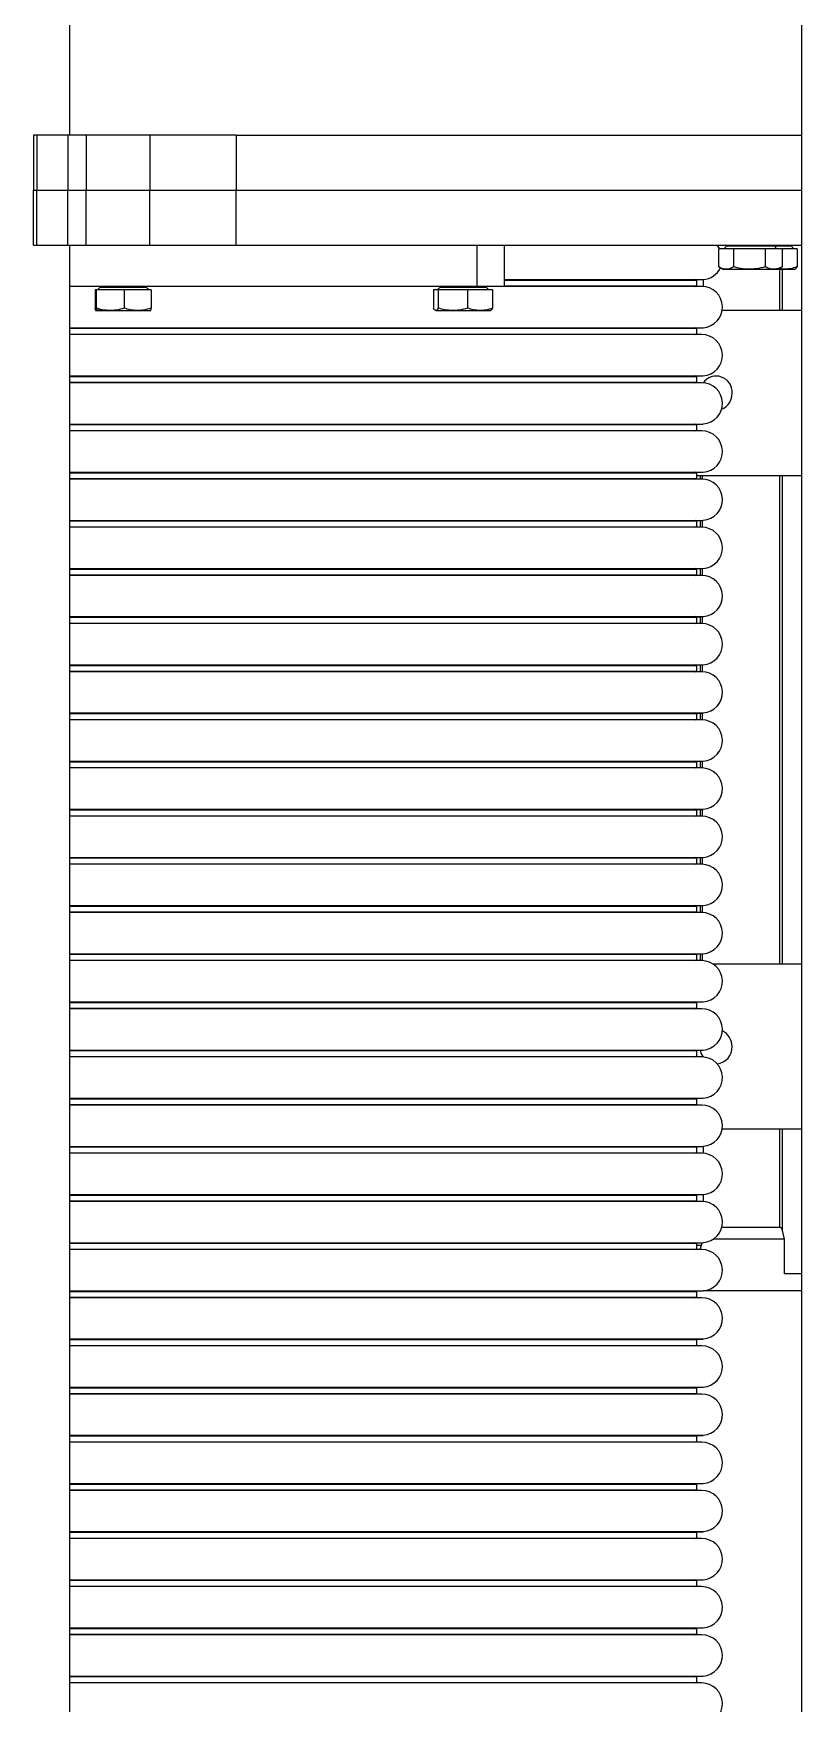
# Model space of a CAD drawing. Header units: centimetres. Extents: x 470464 to 524273, y 49611 to 59074.
# Drawn here: x 490468.01 to 490479.18, y 55496.68 to 55520.96 of the extents above; entities that cross this region are included whole.
import ezdxf

# ---------------------------------------------------------------- set-up
doc = ezdxf.new("R2010")
doc.units = ezdxf.units.CM
doc.header["$MEASUREMENT"] = 0
doc.layers.add('vinç', color=7, linetype='Continuous')

# ---------------------------------------------------------------- blocks, each defined once
blk = doc.blocks.new('JKKÖGÖ')
at = {"color": 2, "linetype": 'Continuous', "lineweight": 25}
for p, q in [((-34271.48, 51821.35), (-33932.98, 51821.35)), ((-34224.48, 51739.15), (-34224.48, 51821.35)), ((-34216.48, 51739.15), (-34216.48, 51821.35)), ((-34208.48, 51739.15), (-34208.48, 51821.35)), ((-34208.38, 51819.84), (-34208.48, 51819.84)), ((-34207.98, 51820.24), (-34208.38, 51819.84)), ((-34208.38, 51817.37), (-34208.38, 51819.84)), ((-34207.98, 51820.69), (-34205.34, 51820.69)), ((-34207.98, 51820.69), (-34207.98, 51818.53)), ((-34204.98, 51818.89), (-34204.98, 51820.38)), ((-34198.98, 51821.35), (-34198.98, 51809.81)), ((-34174.98, 51821.35), (-34174.98, 51806.15)), ((-34103.98, 51821.35), (-34103.98, 51808.51)), ((-34079.98, 51821.35), (-34079.98, 51809.81)), ((-34058.98, 51821.35), (-34058.98, 51818.89)), ((-34056.48, 51821.35), (-34056.48, 51807.05)), ((-34208.38, 51817.37), (-34208.48, 51817.37)), ((-34207.98, 51817.77), (-34208.38, 51817.37)), ((-34208.38, 51810.47), (-34208.38, 51817.37)), ((-34207.98, 51818.53), (-34205.34, 51818.53)), ((-34207.98, 51818.53), (-34207.98, 51816.08)), ((-34205.29, 51818.42), (-34205.34, 51818.53)), ((-34204.98, 51817.92), (-34205.29, 51818.44)), ((-34204.98, 51818.89), (-34205.08, 51818.07)), ((-34204.98, 51817.92), (-34204.98, 51818.89)), ((-34198.98, 51818.57), (-34204.98, 51818.57)), ((-34198.98, 51818.17), (-34204.98, 51818.17)), ((-34204.98, 51817.3), (-34204.98, 51817.92)), ((-34204.98, 51813.77), (-34204.98, 51817.3)), ((-34103.98, 51818.57), (-34174.98, 51818.57)), ((-34103.98, 51818.17), (-34174.98, 51818.17)), ((-34065.28, 51818.57), (-34079.98, 51818.57)), ((-34065.72, 51818.17), (-34079.98, 51818.17)), ((-34065.72, 51818.17), (-34065.72, 51809.75)), ((-34063.98, 51818.89), (-34065.28, 51818.57)), ((-34058.98, 51818.89), (-34063.98, 51818.89)), ((-34063.98, 51818.89), (-34063.98, 51808.5)), ((-34207.98, 51816.08), (-34207.98, 51811.46)), ((-34207.98, 51816.08), (-34205.34, 51816.08)), ((-34204.98, 51810.38), (-34204.98, 51813.77)), ((-34208.48, 51810.47), (-34208.38, 51810.47)), ((-34208.38, 51810.47), (-34207.98, 51810.07)), ((-34207.98, 51811.46), (-34205.34, 51811.46)), ((-34207.98, 51811.46), (-34207.98, 51809.3)), ((-34205.29, 51809.39), (-34204.98, 51809.92)), ((-34204.98, 51809.92), (-34204.98, 51810.38)), ((-34207.98, 51809.45), (-34208.48, 51809.09)), ((-34207.98, 51809.3), (-34205.34, 51809.3)), ((-34202.48, 51807.08), (-34203.5, 51807.08)), ((-34203.48, 51807.05), (-34203.49, 51807.05)), ((-34203.49, 51778.16), (-34203.49, 51807.05)), ((-34203.41, 51806.15), (-34203.49, 51805.91)), ((-34203.48, 51778.16), (-34203.48, 51807.05)), ((-34202.56, 51806.15), (-34203.41, 51806.15)), ((-34203.41, 51778.16), (-34203.41, 51806.15)), ((-34202.49, 51805.94), (-34202.56, 51806.15)), ((-34202.56, 51778.16), (-34202.56, 51806.15)), ((-34202.49, 51806.85), (-34202.49, 51778.16)), ((-34196.48, 51807.05), (-34196.49, 51807.05)), ((-34196.49, 51715.01), (-34196.49, 51807.05)), ((-34196.41, 51806.15), (-34196.49, 51805.91)), ((-34196.48, 51715.01), (-34196.48, 51807.05)), ((-34195.56, 51806.15), (-34196.41, 51806.15)), ((-34196.41, 51746.85), (-34196.41, 51806.15)), ((-34195.49, 51805.94), (-34195.56, 51806.15)), ((-34195.56, 51746.85), (-34195.56, 51806.15)), ((-34195.49, 51806.85), (-34195.49, 51715.01)), ((-34189.48, 51807.05), (-34189.49, 51807.05)), ((-34189.49, 51715.01), (-34189.49, 51807.05)), ((-34189.41, 51806.15), (-34189.49, 51805.91)), ((-34189.48, 51715.01), (-34189.48, 51807.05)), ((-34188.56, 51806.15), (-34189.41, 51806.15)), ((-34189.41, 51746.85), (-34189.41, 51806.15)), ((-34188.49, 51805.94), (-34188.56, 51806.15)), ((-34188.56, 51746.85), (-34188.56, 51806.15)), ((-34188.49, 51806.85), (-34188.49, 51715.01)), ((-34182.48, 51807.05), (-34182.49, 51807.05)), ((-34182.49, 51715.01), (-34182.49, 51807.05)), ((-34182.48, 51715.01), (-34182.48, 51807.05)), ((-34182.41, 51806.15), (-34182.48, 51805.94)), ((-34181.56, 51806.15), (-34182.41, 51806.15)), ((-34182.41, 51746.85), (-34182.41, 51806.15)), ((-34181.49, 51805.94), (-34181.56, 51806.15)), ((-34181.56, 51746.85), (-34181.56, 51806.15)), ((-34181.49, 51806.85), (-34181.49, 51715.01)), ((-34175.48, 51807.05), (-34175.49, 51807.05)), ((-34175.49, 51715.01), (-34175.49, 51807.05)), ((-34175.41, 51806.15), (-34175.49, 51805.91)), ((-34175.48, 51715.01), (-34175.48, 51807.05)), ((-34174.56, 51806.15), (-34175.41, 51806.15)), ((-34175.41, 51746.85), (-34175.41, 51806.15)), ((-34174.49, 51806.96), (-34174.98, 51806.96)), ((-34174.98, 51806.63), (-34174.49, 51806.63)), ((-34174.49, 51805.94), (-34174.56, 51806.15)), ((-34174.56, 51746.85), (-34174.56, 51806.15)), ((-34174.49, 51806.85), (-34174.49, 51715.01)), ((-34168.48, 51807.05), (-34168.49, 51807.05)), ((-34168.49, 51715.01), (-34168.49, 51807.05)), ((-34168.41, 51806.15), (-34168.49, 51805.91)), ((-34168.48, 51715.01), (-34168.48, 51807.05)), ((-34167.49, 51806.96), (-34168.48, 51806.96)), ((-34168.48, 51806.63), (-34167.49, 51806.63)), ((-34167.56, 51806.15), (-34168.41, 51806.15)), ((-34168.41, 51746.85), (-34168.41, 51806.15)), ((-34167.49, 51805.94), (-34167.56, 51806.15)), ((-34167.56, 51746.85), (-34167.56, 51806.15)), ((-34167.49, 51806.85), (-34167.49, 51715.01)), ((-34161.48, 51807.05), (-34161.49, 51807.05)), ((-34161.49, 51715.01), (-34161.49, 51807.05)), ((-34161.41, 51806.15), (-34161.49, 51805.91)), ((-34161.48, 51715.01), (-34161.48, 51807.05)), ((-34160.49, 51806.96), (-34161.48, 51806.96)), ((-34161.48, 51806.63), (-34160.49, 51806.63)), ((-34160.56, 51806.15), (-34161.41, 51806.15)), ((-34161.41, 51746.85), (-34161.41, 51806.15)), ((-34160.49, 51805.94), (-34160.56, 51806.15)), ((-34160.56, 51746.85), (-34160.56, 51806.15)), ((-34160.49, 51806.85), (-34160.49, 51715.01)), ((-34154.48, 51807.05), (-34154.49, 51807.05)), ((-34154.49, 51715.01), (-34154.49, 51807.05)), ((-34154.41, 51806.15), (-34154.49, 51805.91)), ((-34154.48, 51715.01), (-34154.48, 51807.05)), ((-34153.49, 51806.96), (-34154.48, 51806.96)), ((-34154.48, 51806.63), (-34153.49, 51806.63)), ((-34153.56, 51806.15), (-34154.41, 51806.15)), ((-34154.41, 51746.85), (-34154.41, 51806.15)), ((-34153.49, 51805.94), (-34153.56, 51806.15)), ((-34153.56, 51746.85), (-34153.56, 51806.15)), ((-34153.49, 51806.85), (-34153.49, 51715.01)), ((-34147.48, 51807.05), (-34147.49, 51807.05)), ((-34147.49, 51715.01), (-34147.49, 51807.05)), ((-34147.41, 51806.15), (-34147.49, 51805.91)), ((-34147.48, 51715.01), (-34147.48, 51807.05)), ((-34146.49, 51806.96), (-34147.48, 51806.96)), ((-34147.48, 51806.63), (-34146.49, 51806.63)), ((-34146.56, 51806.15), (-34147.41, 51806.15)), ((-34147.41, 51746.85), (-34147.41, 51806.15)), ((-34146.49, 51805.94), (-34146.56, 51806.15)), ((-34146.56, 51746.85), (-34146.56, 51806.15)), ((-34146.49, 51806.85), (-34146.49, 51715.01)), ((-34140.48, 51807.05), (-34140.49, 51807.05)), ((-34140.49, 51715.01), (-34140.49, 51807.05)), ((-34140.41, 51806.15), (-34140.49, 51805.91)), ((-34140.48, 51715.01), (-34140.48, 51807.05)), ((-34139.49, 51806.96), (-34140.48, 51806.96)), ((-34140.48, 51806.63), (-34139.49, 51806.63)), ((-34139.56, 51806.15), (-34140.41, 51806.15)), ((-34140.41, 51746.85), (-34140.41, 51806.15)), ((-34139.49, 51805.94), (-34139.56, 51806.15)), ((-34139.56, 51746.85), (-34139.56, 51806.15)), ((-34139.49, 51806.85), (-34139.49, 51715.01)), ((-34133.48, 51807.05), (-34133.49, 51807.05)), ((-34133.49, 51715.01), (-34133.49, 51807.05)), ((-34133.41, 51806.15), (-34133.49, 51805.91)), ((-34133.48, 51715.01), (-34133.48, 51807.05)), ((-34132.49, 51806.96), (-34133.48, 51806.96)), ((-34133.48, 51806.63), (-34132.49, 51806.63)), ((-34132.56, 51806.15), (-34133.41, 51806.15)), ((-34133.41, 51746.85), (-34133.41, 51806.15)), ((-34132.49, 51805.94), (-34132.56, 51806.15)), ((-34132.56, 51746.85), (-34132.56, 51806.15)), ((-34132.49, 51806.85), (-34132.49, 51715.01)), ((-34126.48, 51807.05), (-34126.49, 51807.05)), ((-34126.49, 51715.01), (-34126.49, 51807.05)), ((-34126.41, 51806.15), (-34126.49, 51805.91)), ((-34126.48, 51715.01), (-34126.48, 51807.05)), ((-34125.49, 51806.96), (-34126.48, 51806.96)), ((-34126.48, 51806.63), (-34125.49, 51806.63)), ((-34125.56, 51806.15), (-34126.41, 51806.15)), ((-34126.41, 51746.85), (-34126.41, 51806.15)), ((-34125.49, 51805.94), (-34125.56, 51806.15)), ((-34125.56, 51746.85), (-34125.56, 51806.15)), ((-34125.49, 51806.85), (-34125.49, 51715.01)), ((-34119.48, 51807.05), (-34119.49, 51807.05)), ((-34119.49, 51715.01), (-34119.49, 51807.05)), ((-34119.41, 51806.15), (-34119.49, 51805.91)), ((-34119.48, 51715.01), (-34119.48, 51807.05)), ((-34118.49, 51806.96), (-34119.48, 51806.96)), ((-34119.48, 51806.63), (-34118.49, 51806.63)), ((-34118.56, 51806.15), (-34119.41, 51806.15)), ((-34119.41, 51746.85), (-34119.41, 51806.15)), ((-34118.49, 51805.94), (-34118.56, 51806.15)), ((-34118.56, 51746.85), (-34118.56, 51806.15)), ((-34118.49, 51806.85), (-34118.49, 51715.01)), ((-34112.48, 51807.05), (-34112.49, 51807.05)), ((-34112.49, 51715.01), (-34112.49, 51807.05)), ((-34112.41, 51806.15), (-34112.49, 51805.91)), ((-34112.48, 51715.01), (-34112.48, 51807.05)), ((-34111.49, 51806.96), (-34112.48, 51806.96)), ((-34112.48, 51806.63), (-34111.49, 51806.63)), ((-34111.56, 51806.15), (-34112.41, 51806.15)), ((-34112.41, 51746.85), (-34112.41, 51806.15)), ((-34111.49, 51805.94), (-34111.56, 51806.15)), ((-34111.56, 51746.85), (-34111.56, 51806.15)), ((-34111.49, 51806.85), (-34111.49, 51715.01)), ((-34105.48, 51807.05), (-34105.49, 51807.05)), ((-34105.49, 51715.01), (-34105.49, 51807.05)), ((-34105.41, 51806.15), (-34105.49, 51805.91)), ((-34105.48, 51715.01), (-34105.48, 51807.05)), ((-34104.49, 51806.96), (-34105.48, 51806.96)), ((-34105.48, 51806.63), (-34104.49, 51806.63)), ((-34104.56, 51806.15), (-34105.41, 51806.15)), ((-34105.41, 51746.85), (-34105.41, 51806.15)), ((-34104.49, 51805.94), (-34104.56, 51806.15)), ((-34104.56, 51746.85), (-34104.56, 51806.15)), ((-34104.49, 51806.85), (-34104.49, 51715.01)), ((-34098.48, 51807.05), (-34098.49, 51807.05)), ((-34098.49, 51715.01), (-34098.49, 51807.05)), ((-34098.48, 51715.01), (-34098.48, 51807.05)), ((-34098.41, 51806.15), (-34098.48, 51805.94)), ((-34097.56, 51806.15), (-34098.41, 51806.15)), ((-34098.41, 51746.85), (-34098.41, 51806.15)), ((-34097.49, 51805.94), (-34097.56, 51806.15)), ((-34097.56, 51746.85), (-34097.56, 51806.15)), ((-34097.49, 51806.85), (-34097.49, 51715.01)), ((-34091.48, 51807.05), (-34091.49, 51807.05)), ((-34091.49, 51715.01), (-34091.49, 51807.05)), ((-34091.48, 51715.01), (-34091.48, 51807.05)), ((-34091.41, 51806.15), (-34091.48, 51805.94)), ((-34090.56, 51806.15), (-34091.41, 51806.15)), ((-34091.41, 51746.85), (-34091.41, 51806.15)), ((-34090.49, 51805.94), (-34090.56, 51806.15)), ((-34090.56, 51746.85), (-34090.56, 51806.15)), ((-34090.49, 51806.85), (-34090.49, 51715.01)), ((-34084.48, 51807.05), (-34084.49, 51807.05)), ((-34084.49, 51715.01), (-34084.49, 51807.05)), ((-34084.41, 51806.15), (-34084.49, 51805.91)), ((-34084.48, 51715.01), (-34084.48, 51807.05)), ((-34083.56, 51806.15), (-34084.41, 51806.15)), ((-34084.41, 51746.85), (-34084.41, 51806.15)), ((-34083.49, 51805.94), (-34083.56, 51806.15)), ((-34083.56, 51746.85), (-34083.56, 51806.15)), ((-34083.49, 51806.85), (-34083.49, 51715.01)), ((-34076.48, 51807.08), (-34077.5, 51807.08)), ((-34077.48, 51807.05), (-34077.49, 51807.05)), ((-34077.49, 51715.01), (-34077.49, 51807.05)), ((-34077.41, 51806.15), (-34077.49, 51805.91)), ((-34077.48, 51715.01), (-34077.48, 51807.05)), ((-34076.56, 51806.15), (-34077.41, 51806.15)), ((-34077.41, 51746.85), (-34077.41, 51806.15)), ((-34076.49, 51805.94), (-34076.56, 51806.15)), ((-34076.56, 51746.85), (-34076.56, 51806.15)), ((-34076.49, 51806.85), (-34076.49, 51715.01)), ((-34069.48, 51807.08), (-34070.5, 51807.08)), ((-34070.48, 51807.05), (-34070.49, 51807.05)), ((-34070.49, 51715.01), (-34070.49, 51807.05)), ((-34070.41, 51806.15), (-34070.49, 51805.91)), ((-34070.48, 51715.01), (-34070.48, 51807.05)), ((-34069.56, 51806.15), (-34070.41, 51806.15)), ((-34070.41, 51746.85), (-34070.41, 51806.15)), ((-34069.49, 51805.94), (-34069.56, 51806.15)), ((-34069.56, 51746.85), (-34069.56, 51806.15)), ((-34069.49, 51806.85), (-34069.49, 51715.01)), ((-34063.48, 51807.05), (-34063.49, 51807.05)), ((-34063.49, 51715.01), (-34063.49, 51807.05)), ((-34063.41, 51806.15), (-34063.49, 51805.91)), ((-34063.48, 51715.01), (-34063.48, 51807.05)), ((-34062.56, 51806.15), (-34063.41, 51806.15)), ((-34063.41, 51746.85), (-34063.41, 51806.15)), ((-34062.49, 51806.62), (-34063.11, 51806.81)), ((-34063.11, 51806.15), (-34063.11, 51806.81)), ((-34062.49, 51805.94), (-34062.56, 51806.15)), ((-34062.56, 51746.85), (-34062.56, 51806.15)), ((-34062.49, 51806.85), (-34062.49, 51715.01)), ((-34056.48, 51807.05), (-34056.49, 51807.05)), ((-34056.49, 51715.01), (-34056.49, 51807.05)), ((-34056.41, 51806.15), (-34056.49, 51805.91)), ((-34056.48, 51715.01), (-34056.48, 51807.05)), ((-34055.56, 51806.15), (-34056.41, 51806.15)), ((-34056.41, 51746.85), (-34056.41, 51806.15)), ((-34055.49, 51805.94), (-34055.56, 51806.15)), ((-34055.56, 51746.85), (-34055.56, 51806.15)), ((-34055.49, 51806.85), (-34055.49, 51715.01)), ((-34049.48, 51807.05), (-34049.49, 51807.05)), ((-34049.49, 51715.01), (-34049.49, 51807.05)), ((-34049.48, 51715.01), (-34049.48, 51807.05)), ((-34049.41, 51806.15), (-34049.48, 51805.94)), ((-34048.56, 51806.15), (-34049.41, 51806.15)), ((-34049.41, 51746.85), (-34049.41, 51806.15)), ((-34048.49, 51805.94), (-34048.56, 51806.15)), ((-34048.56, 51746.85), (-34048.56, 51806.15)), ((-34048.49, 51806.85), (-34048.49, 51715.01)), ((-34042.48, 51807.05), (-34042.49, 51807.05)), ((-34042.49, 51715.01), (-34042.49, 51807.05)), ((-34042.48, 51715.01), (-34042.48, 51807.05)), ((-34042.41, 51806.15), (-34042.48, 51805.94)), ((-34041.56, 51806.15), (-34042.41, 51806.15)), ((-34042.41, 51746.85), (-34042.41, 51806.15)), ((-34041.49, 51805.94), (-34041.56, 51806.15)), ((-34041.56, 51746.85), (-34041.56, 51806.15)), ((-34041.49, 51806.85), (-34041.49, 51715.01)), ((-34035.48, 51807.05), (-34035.49, 51807.05)), ((-34035.49, 51715.01), (-34035.49, 51807.05)), ((-34035.48, 51715.01), (-34035.48, 51807.05)), ((-34035.41, 51806.15), (-34035.48, 51805.94)), ((-34034.56, 51806.15), (-34035.41, 51806.15)), ((-34035.41, 51746.85), (-34035.41, 51806.15)), ((-34034.49, 51805.94), (-34034.56, 51806.15)), ((-34034.56, 51746.85), (-34034.56, 51806.15)), ((-34034.49, 51806.85), (-34034.49, 51715.01)), ((-34028.48, 51807.05), (-34028.49, 51807.05)), ((-34028.49, 51715.01), (-34028.49, 51807.05)), ((-34028.48, 51715.01), (-34028.48, 51807.05)), ((-34028.41, 51806.15), (-34028.48, 51805.94)), ((-34027.56, 51806.15), (-34028.41, 51806.15)), ((-34028.41, 51746.85), (-34028.41, 51806.15)), ((-34027.49, 51805.94), (-34027.56, 51806.15)), ((-34027.56, 51746.85), (-34027.56, 51806.15)), ((-34027.49, 51806.85), (-34027.49, 51715.01)), ((-34021.48, 51807.05), (-34021.49, 51807.05)), ((-34021.49, 51715.01), (-34021.49, 51807.05)), ((-34021.48, 51715.01), (-34021.48, 51807.05)), ((-34021.41, 51806.15), (-34021.48, 51805.94)), ((-34020.56, 51806.15), (-34021.41, 51806.15)), ((-34021.41, 51746.85), (-34021.41, 51806.15)), ((-34020.49, 51805.94), (-34020.56, 51806.15)), ((-34020.56, 51746.85), (-34020.56, 51806.15)), ((-34020.49, 51806.85), (-34020.49, 51715.01)), ((-34014.48, 51807.05), (-34014.49, 51807.05)), ((-34014.49, 51715.01), (-34014.49, 51807.05)), ((-34014.48, 51715.01), (-34014.48, 51807.05)), ((-34014.41, 51806.15), (-34014.48, 51805.94)), ((-34013.56, 51806.15), (-34014.41, 51806.15)), ((-34014.41, 51746.85), (-34014.41, 51806.15)), ((-34013.49, 51805.94), (-34013.56, 51806.15)), ((-34013.56, 51746.85), (-34013.56, 51806.15)), ((-34013.49, 51806.85), (-34013.49, 51715.01)), ((-34007.48, 51807.05), (-34007.49, 51807.05)), ((-34007.49, 51715.01), (-34007.49, 51807.05)), ((-34007.48, 51715.01), (-34007.48, 51807.05)), ((-34007.41, 51806.15), (-34007.48, 51805.94)), ((-34006.56, 51806.15), (-34007.41, 51806.15)), ((-34007.41, 51746.85), (-34007.41, 51806.15)), ((-34006.49, 51805.94), (-34006.56, 51806.15)), ((-34006.56, 51746.85), (-34006.56, 51806.15)), ((-34006.49, 51806.85), (-34006.49, 51715.01)), ((-34000.48, 51807.05), (-34000.49, 51807.05)), ((-34000.49, 51715.01), (-34000.49, 51807.05)), ((-34000.48, 51715.01), (-34000.48, 51807.05)), ((-34000.41, 51806.15), (-34000.48, 51805.94)), ((-33999.56, 51806.15), (-34000.41, 51806.15)), ((-34000.41, 51746.85), (-34000.41, 51806.15)), ((-33999.49, 51805.94), (-33999.56, 51806.15)), ((-33999.56, 51746.85), (-33999.56, 51806.15)), ((-33999.49, 51806.85), (-33999.49, 51715.01)), ((-34202.48, 51778.16), (-34208.48, 51778.16)), ((-34202.48, 51778.16), (-34202.48, 51774.21)), ((-34201.98, 51775.91), (-34202.38, 51775.51)), ((-34201.98, 51776.45), (-34199.34, 51776.45)), ((-34201.98, 51776.45), (-34201.98, 51772.82)), ((-34198.98, 51774.64), (-34198.98, 51776.16)), ((-34202.48, 51774.21), (-34208.48, 51774.21)), ((-34202.38, 51775.51), (-34202.48, 51775.51)), ((-34202.48, 51774.21), (-34202.48, 51715.01)), ((-34202.38, 51768.81), (-34202.38, 51775.51)), ((-34198.98, 51770.68), (-34198.98, 51774.64)), ((-34201.98, 51772.82), (-34201.98, 51768.53)), ((-34201.98, 51772.82), (-34199.34, 51772.82)), ((-34202.48, 51768.81), (-34202.38, 51768.81)), ((-34202.38, 51768.81), (-34201.98, 51768.41)), ((-34201.98, 51768.53), (-34199.34, 51768.53)), ((-34201.98, 51768.53), (-34201.98, 51767.87)), ((-34198.98, 51768.2), (-34198.98, 51770.68)), ((-34201.98, 51767.87), (-34199.34, 51767.87)), ((-34196.41, 51715.01), (-34196.41, 51746.85)), ((-34195.56, 51715.01), (-34195.56, 51746.85)), ((-34189.41, 51715.01), (-34189.41, 51746.85)), ((-34188.56, 51715.01), (-34188.56, 51746.85)), ((-34182.41, 51715.01), (-34182.41, 51746.85)), ((-34181.56, 51715.01), (-34181.56, 51746.85)), ((-34175.41, 51715.01), (-34175.41, 51746.85)), ((-34174.56, 51715.01), (-34174.56, 51746.85)), ((-34168.41, 51715.01), (-34168.41, 51746.85)), ((-34167.56, 51715.01), (-34167.56, 51746.85)), ((-34161.41, 51715.01), (-34161.41, 51746.85)), ((-34160.56, 51715.01), (-34160.56, 51746.85)), ((-34154.41, 51715.01), (-34154.41, 51746.85)), ((-34153.56, 51715.01), (-34153.56, 51746.85)), ((-34147.41, 51715.01), (-34147.41, 51746.85)), ((-34146.56, 51715.01), (-34146.56, 51746.85)), ((-34140.41, 51715.01), (-34140.41, 51746.85)), ((-34139.56, 51715.01), (-34139.56, 51746.85)), ((-34133.41, 51715.01), (-34133.41, 51746.85)), ((-34132.56, 51715.01), (-34132.56, 51746.85)), ((-34126.41, 51715.01), (-34126.41, 51746.85)), ((-34125.56, 51715.01), (-34125.56, 51746.85)), ((-34119.41, 51715.01), (-34119.41, 51746.85)), ((-34118.56, 51715.01), (-34118.56, 51746.85)), ((-34112.41, 51715.01), (-34112.41, 51746.85)), ((-34111.56, 51715.01), (-34111.56, 51746.85)), ((-34105.41, 51715.01), (-34105.41, 51746.85)), ((-34104.56, 51715.01), (-34104.56, 51746.85)), ((-34098.41, 51715.01), (-34098.41, 51746.85)), ((-34097.56, 51715.01), (-34097.56, 51746.85)), ((-34091.41, 51715.01), (-34091.41, 51746.85)), ((-34090.56, 51715.01), (-34090.56, 51746.85)), ((-34084.41, 51715.01), (-34084.41, 51746.85)), ((-34083.56, 51715.01), (-34083.56, 51746.85)), ((-34077.41, 51715.01), (-34077.41, 51746.85)), ((-34076.56, 51715.01), (-34076.56, 51746.85)), ((-34070.41, 51715.01), (-34070.41, 51746.85)), ((-34069.56, 51715.01), (-34069.56, 51746.85)), ((-34063.41, 51715.01), (-34063.41, 51746.85)), ((-34062.56, 51715.01), (-34062.56, 51746.85)), ((-34056.41, 51715.01), (-34056.41, 51746.85)), ((-34055.56, 51715.01), (-34055.56, 51746.85)), ((-34049.41, 51715.01), (-34049.41, 51746.85)), ((-34048.56, 51715.01), (-34048.56, 51746.85)), ((-34042.41, 51715.01), (-34042.41, 51746.85)), ((-34041.56, 51715.01), (-34041.56, 51746.85)), ((-34035.41, 51715.01), (-34035.41, 51746.85)), ((-34034.56, 51715.01), (-34034.56, 51746.85)), ((-34028.41, 51715.01), (-34028.41, 51746.85)), ((-34027.56, 51715.01), (-34027.56, 51746.85)), ((-34021.41, 51715.01), (-34021.41, 51746.85)), ((-34020.56, 51715.01), (-34020.56, 51746.85)), ((-34014.41, 51715.01), (-34014.41, 51746.85)), ((-34013.56, 51715.01), (-34013.56, 51746.85)), ((-34007.41, 51715.01), (-34007.41, 51746.85)), ((-34006.56, 51715.01), (-34006.56, 51746.85)), ((-34000.41, 51715.01), (-34000.41, 51746.85)), ((-33999.56, 51715.01), (-33999.56, 51746.85)), ((-34224.48, 51739.15), (-34216.48, 51739.15)), ((-34224.48, 51739.15), (-34224.48, 51726.64)), ((-34208.48, 51739.15), (-34216.48, 51739.15)), ((-34216.48, 51726.64), (-34216.48, 51739.15)), ((-34208.48, 51726.64), (-34208.48, 51739.15)), ((-34224.48, 51726.64), (-34216.48, 51726.64)), ((-34224.48, 51726.64), (-34224.48, 51717.37)), ((-34208.48, 51726.64), (-34216.48, 51726.64)), ((-34216.48, 51717.37), (-34216.48, 51726.64)), ((-34208.48, 51717.37), (-34208.48, 51726.64)), ((-34202.38, 51726.11), (-34202.48, 51726.11)), ((-34201.98, 51726.51), (-34202.38, 51726.11)), ((-34202.38, 51722.85), (-34202.38, 51726.11)), ((-34201.98, 51726.82), (-34199.34, 51726.82)), ((-34201.98, 51726.82), (-34201.98, 51722.89)), ((-34198.98, 51726.76), (-34198.99, 51726.76)), ((-34198.98, 51724.85), (-34198.98, 51726.75)), ((-34198.98, 51720.86), (-34198.98, 51724.85)), ((-34202.38, 51719.41), (-34202.38, 51722.85)), ((-34201.98, 51722.89), (-34201.98, 51718.82)), ((-34201.98, 51722.89), (-34199.34, 51722.89)), ((-34198.98, 51718.76), (-34198.98, 51720.86)), ((-34202.48, 51719.41), (-34202.38, 51719.41)), ((-34202.38, 51719.41), (-34201.98, 51719.01)), ((-34201.98, 51718.82), (-34199.34, 51718.82)), ((-34201.98, 51718.82), (-34201.98, 51718.69)), ((-34201.98, 51718.69), (-34199.34, 51718.69)), ((-34198.99, 51718.75), (-34198.98, 51718.76)), ((-34224.48, 51715.01), (-34270.98, 51715.01)), ((-34224.48, 51717.37), (-34216.48, 51717.37)), ((-34224.48, 51717.37), (-34224.48, 51714.71)), ((-34208.48, 51717.37), (-34216.48, 51717.37)), ((-34216.48, 51714.71), (-34216.48, 51717.37)), ((-34208.48, 51714.71), (-34208.48, 51717.37)), ((-33933.48, 51715.01), (-34208.48, 51715.01)), ((-34224.48, 51714.71), (-34216.48, 51714.71)), ((-34224.48, 51714.71), (-34224.48, 51710.18)), ((-34208.48, 51714.71), (-34216.48, 51714.71)), ((-34216.48, 51710.18), (-34216.48, 51714.71)), ((-34208.48, 51710.18), (-34208.48, 51714.71)), ((-34224.48, 51710.18), (-34216.48, 51710.18)), ((-34224.48, 51710.18), (-34224.48, 51709.7)), ((-34208.48, 51710.18), (-34216.48, 51710.18)), ((-34216.48, 51709.7), (-34216.48, 51710.18)), ((-34208.48, 51709.7), (-34208.48, 51710.18)), ((-34224.48, 51709.7), (-34216.48, 51709.7)), ((-34208.48, 51709.7), (-34216.48, 51709.7))]:
    blk.add_line(p, q, dxfattribs=at)
at = {"color": 2, "linetype": 'Continuous', "lineweight": 25, "flags": 128}
blk.add_lwpolyline([(-34091.5, 51806.6), (-34091.03, 51806.73), (-34090.48, 51807.03)], dxfattribs=at)
at = {"color": 2, "linetype": 'Continuous', "lineweight": 25}
for centre, radius, start, end in [((-34199.49, 51806.85), 3, 3.8226, 180), ((-34192.49, 51806.85), 3, 3.8226, 180), ((-34187.13, 51808.93), 2.33, 86.3183, 234.6723), ((-34185.49, 51806.85), 3, 3.8226, 180), ((-34186.93, 51808.78), 2.48, 22.5687, 91.2581), ((-34178.49, 51806.85), 3, 3.8226, 180), ((-34171.49, 51806.85), 3, 3.8226, 180), ((-34164.49, 51806.85), 3, 3.8226, 180), ((-34157.49, 51806.85), 3, 3.8226, 180), ((-34150.49, 51806.85), 3, 3.8226, 180), ((-34143.49, 51806.85), 3, 3.8226, 180), ((-34136.49, 51806.85), 3, 3.8226, 180), ((-34129.49, 51806.85), 3, 3.8226, 180), ((-34122.49, 51806.85), 3, 3.8226, 180), ((-34115.49, 51806.85), 3, 3.8226, 180), ((-34108.49, 51806.85), 3, 3.8226, 180), ((-34101.49, 51806.85), 3, 3.8226, 180), ((-34094.49, 51806.85), 3, 3.8226, 180), ((-34092.02, 51808.74), 2.51, 89.1706, 154.0792), ((-34091.92, 51808.82), 2.44, 6.2525, 91.6295), ((-34087.49, 51806.85), 3, 3.8226, 180), ((-34080.49, 51806.85), 3, 3.8226, 180), ((-34073.49, 51806.85), 3, 3.8226, 180), ((-34066.49, 51806.85), 3, 3.8226, 180), ((-34059.49, 51806.85), 3, 3.8226, 180), ((-34052.49, 51806.85), 3, 3.8226, 180), ((-34045.49, 51806.85), 3, 3.8226, 180), ((-34038.49, 51806.85), 3, 3.8226, 180), ((-34031.49, 51806.85), 3, 3.8226, 180), ((-34024.49, 51806.85), 3, 3.8226, 180), ((-34017.49, 51806.85), 3, 3.8226, 180), ((-34010.49, 51806.85), 3, 3.8226, 180), ((-34003.49, 51806.85), 3, 3.8226, 180), ((-33996.49, 51806.85), 3, 3.8226, 180), ((-34206.49, 51806.85), 3, 3.8226, 64.7656)]:
    blk.add_arc(centre, radius, start, end, dxfattribs=at)
blk.add_ellipse((-34065.23, 51806.16), major_axis=(3, 0), ratio=0.309205, start_param=0.785398, end_param=0.950987, dxfattribs=at)
for points, knots in [([(-34205.34, 51820.69), (-34205.23, 51820.35), (-34205.03, 51819.76), (-34205, 51819.14), (-34204.98, 51818.89)], [0, 0, 0, 0, 0.581944, 1, 1, 1, 1]), ([(-34204.98, 51820.34), (-34205.01, 51820.4), (-34205.05, 51820.52), (-34205.25, 51820.64), (-34205.34, 51820.69)], [0, 0, 0, 0, 0.5352597, 1, 1, 1, 1]), ([(-34205.34, 51818.53), (-34205.23, 51818.3), (-34205.03, 51817.89), (-34205, 51817.48), (-34204.98, 51817.3)], [0, 0, 0, 0, 0.581944, 1, 1, 1, 1]), ([(-34204.98, 51817.3), (-34205.01, 51817.08), (-34205.05, 51816.67), (-34205.25, 51816.26), (-34205.34, 51816.08)], [0, 0, 0, 0, 0.53526, 1, 1, 1, 1]), ([(-34065.28, 51818.57), (-34065.37, 51818.54), (-34065.5, 51818.5), (-34065.63, 51818.39), (-34065.7, 51818.3), (-34065.72, 51818.22), (-34065.72, 51818.18), (-34065.72, 51818.17)], [0, 0, 0, 0, 0.465379, 0.654301, 0.844802, 0.970595, 1, 1, 1, 1]), ([(-34205.34, 51816.08), (-34205.23, 51815.64), (-34205.03, 51814.88), (-34205, 51814.1), (-34204.98, 51813.77)], [0, 0, 0, 0, 0.581944, 1, 1, 1, 1]), ([(-34204.98, 51813.77), (-34205.01, 51813.35), (-34205.05, 51812.57), (-34205.25, 51811.81), (-34205.34, 51811.46)], [0, 0, 0, 0, 0.53526, 1, 1, 1, 1]), ([(-34205.34, 51811.46), (-34205.23, 51811.25), (-34205.03, 51810.9), (-34205, 51810.53), (-34204.98, 51810.38)], [0, 0, 0, 0, 0.581944, 1, 1, 1, 1]), ([(-34204.98, 51810.38), (-34205.01, 51810.18), (-34205.05, 51809.82), (-34205.25, 51809.46), (-34205.34, 51809.3)], [0, 0, 0, 0, 0.53526, 1, 1, 1, 1]), ([(-34199.34, 51776.45), (-34199.23, 51776.1), (-34199.03, 51775.51), (-34199, 51774.89), (-34198.98, 51774.64)], [0, 0, 0, 0, 0.581944, 1, 1, 1, 1]), ([(-34198.98, 51776.12), (-34199.01, 51776.18), (-34199.05, 51776.29), (-34199.25, 51776.4), (-34199.34, 51776.45)], [0, 0, 0, 0, 0.53526, 1, 1, 1, 1]), ([(-34198.98, 51774.64), (-34199.01, 51774.31), (-34199.05, 51773.69), (-34199.25, 51773.1), (-34199.34, 51772.82)], [0, 0, 0, 0, 0.5352597, 1, 1, 1, 1]), ([(-34199.34, 51772.82), (-34199.23, 51772.41), (-34199.03, 51771.71), (-34199, 51770.98), (-34198.98, 51770.68)], [0, 0, 0, 0, 0.581944, 1, 1, 1, 1]), ([(-34198.98, 51770.68), (-34199.01, 51770.29), (-34199.05, 51769.56), (-34199.25, 51768.86), (-34199.34, 51768.53)], [0, 0, 0, 0, 0.53526, 1, 1, 1, 1]), ([(-34199.34, 51768.53), (-34199.23, 51768.47), (-34199.03, 51768.36), (-34199, 51768.25), (-34198.98, 51768.2)], [0, 0, 0, 0, 0.581944, 1, 1, 1, 1]), ([(-34198.98, 51768.2), (-34199.01, 51768.14), (-34199.05, 51768.03), (-34199.25, 51767.92), (-34199.34, 51767.87)], [0, 0, 0, 0, 0.53526, 1, 1, 1, 1]), ([(-34199.34, 51726.82), (-34199.23, 51726.44), (-34199.03, 51725.8), (-34199, 51725.13), (-34198.98, 51724.85)], [0, 0, 0, 0, 0.581944, 1, 1, 1, 1]), ([(-34198.98, 51726.75), (-34199.01, 51726.77), (-34199.05, 51726.79), (-34199.25, 51726.81), (-34199.34, 51726.82)], [0, 0, 0, 0, 0.53526, 1, 1, 1, 1]), ([(-34198.98, 51724.85), (-34199.01, 51724.5), (-34199.05, 51723.83), (-34199.25, 51723.19), (-34199.34, 51722.89)], [0, 0, 0, 0, 0.53526, 1, 1, 1, 1]), ([(-34199.34, 51722.89), (-34199.23, 51722.5), (-34199.03, 51721.83), (-34199, 51721.14), (-34198.98, 51720.86)], [0, 0, 0, 0, 0.581944, 1, 1, 1, 1]), ([(-34198.98, 51720.86), (-34199.01, 51720.49), (-34199.05, 51719.8), (-34199.25, 51719.13), (-34199.34, 51718.82)], [0, 0, 0, 0, 0.53526, 1, 1, 1, 1]), ([(-34199.34, 51718.69), (-34199.23, 51719.07), (-34199.03, 51719.71), (-34199, 51720.38), (-34198.98, 51720.66)], [0, 0, 0, 0, 0.581944, 1, 1, 1, 1]), ([(-34199.34, 51718.82), (-34199.23, 51718.81), (-34199.03, 51718.79), (-34199, 51718.77), (-34198.98, 51718.76)], [0, 0, 0, 0, 0.581944, 1, 1, 1, 1]), ([(-34198.98, 51718.76), (-34199.01, 51718.75), (-34199.05, 51718.72), (-34199.25, 51718.7), (-34199.34, 51718.69)], [0, 0, 0, 0, 0.53526, 1, 1, 1, 1])]:
    blk.add_open_spline(points, degree=3, knots=knots, dxfattribs=at)
blk = doc.blocks.new('ytrrytyıyrttrtrdffcfrfrrdftgyu')
at = {"color": 1, "xscale": 0.1, "yscale": 0.1, "zscale": 0.1}
blk.add_blockref('JKKÖGÖ', (397754.461, 71282.509), dxfattribs=at)
blk = doc.blocks.new('KLJLKHŞKLJKŞJHIUHYGFRTDTRFJKLK')
at = {"layer": 'vinç', "color": 2}
blk.add_blockref('ytrrytyıyrttrtrdffcfrfrrdftgyu', (-5.5, -666), dxfattribs=at)

msp = doc.modelspace()

# ---------------------------------------------------------------- block references
at = {"layer": 'vinç', "color": 2, "rotation": 270}
msp.add_blockref('KLJLKHŞKLJKŞJHIUHYGFRTDTRFJKLK', (414680.531, 449845.993), dxfattribs=at)

doc.saveas('drawing.dxf')
